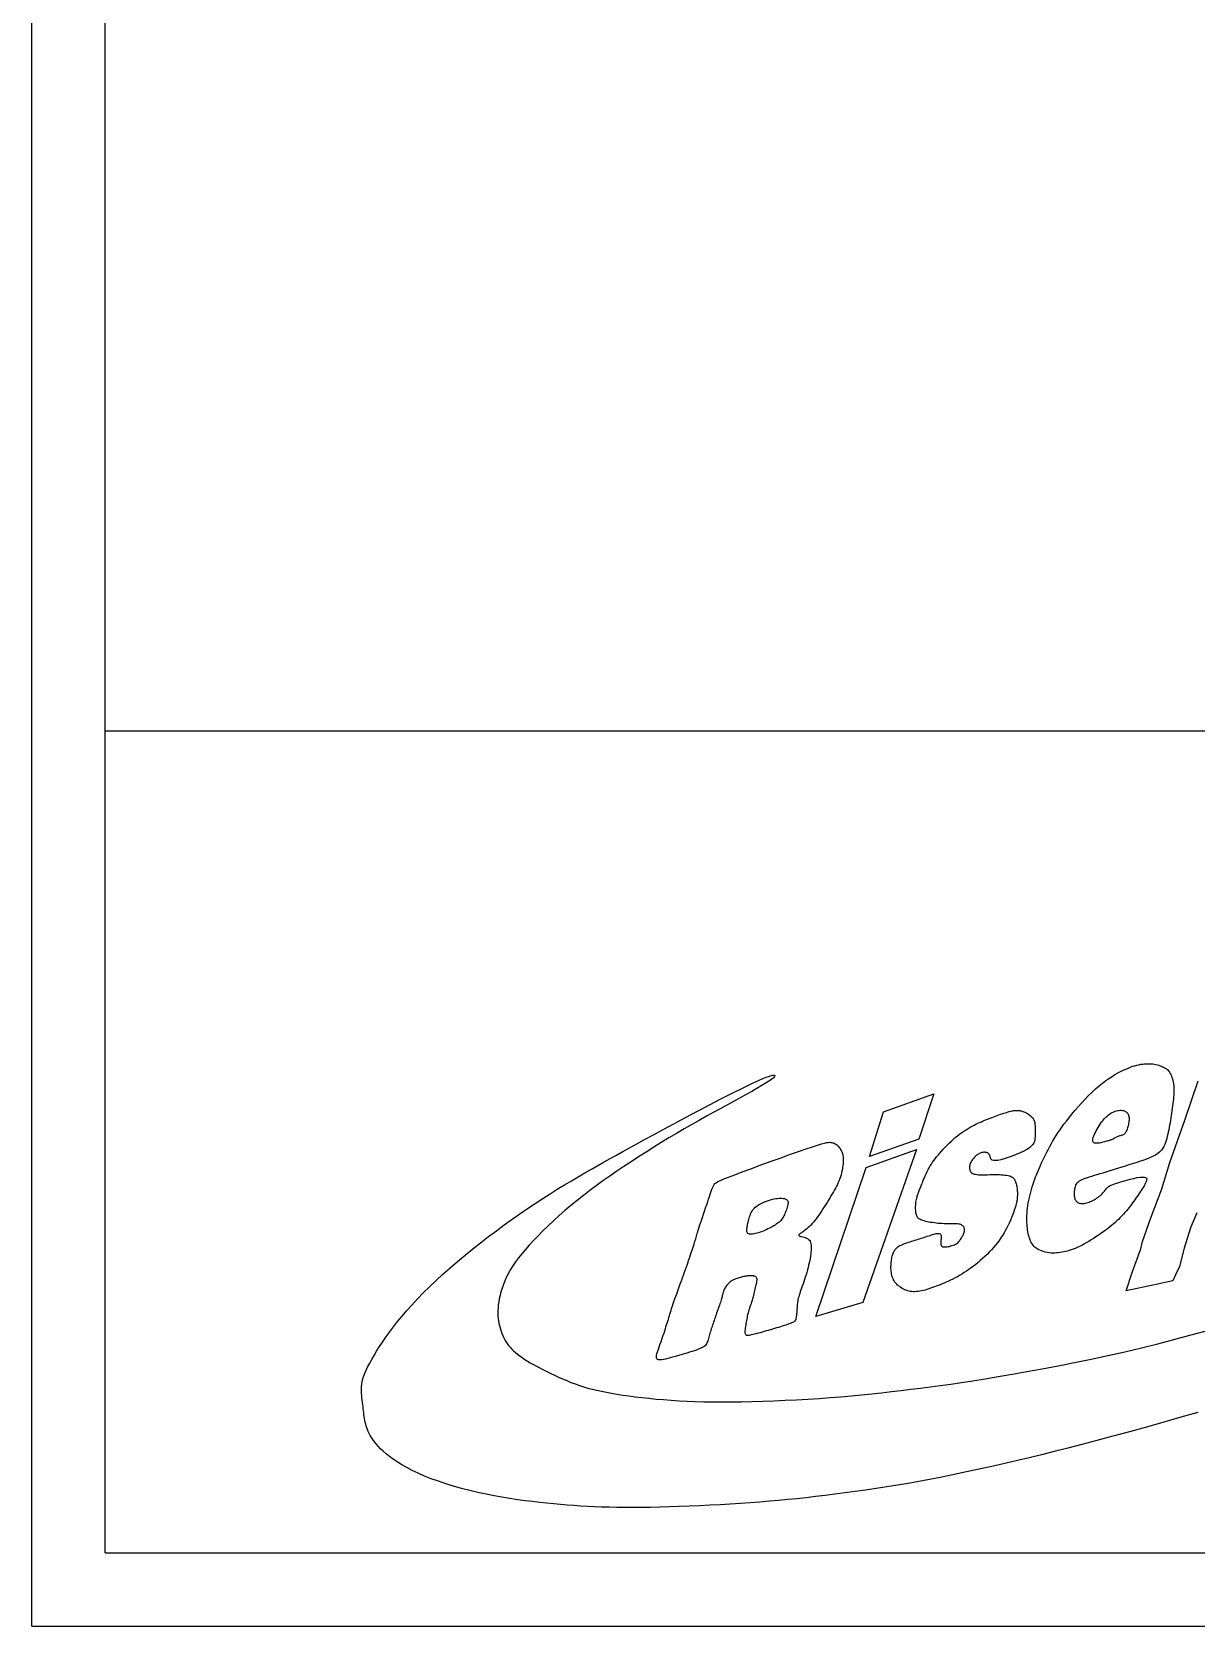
# Model space of a CAD drawing. Extents: x 627 to 914, y 3 to 207.
# Drawn here: x 627.2 to 647.05, y 3 to 30.16 of the extents above; entities that cross this region are included whole.
import ezdxf

# ---------------------------------------------------------------- set-up
doc = ezdxf.new("R2010")
doc.units = 0
doc.layers.add('圖框層', color=7, linetype='CONTINUOUS')
doc.layers.add('輪廓線層', color=7, linetype='CONTINUOUS')

msp = doc.modelspace()

# ---------------------------------------------------------------- linework, layer by layer
at = {"layer": '圖框層', "color": 0}
for p, q in [((627.197, 3), (627.197, 206.969)), ((628.447, 4.25), (628.447, 205.719))]:
    msp.add_line(p, q, dxfattribs=at)
at = {"layer": '圖框層', "color": 7}
for p, q in [((628.447, 18.25), (912.947, 18.25)), ((628.447, 4.25), (912.947, 4.25)), ((627.197, 3), (914.197, 3))]:
    msp.add_line(p, q, dxfattribs=at)
at = {"layer": '輪廓線層', "color": 116}
for points in [[(644.968, 10.367), (644.968, 10.349), (644.969, 10.332), (644.971, 10.316), (644.973, 10.3), (644.976, 10.286), (644.981, 10.273), (644.987, 10.26), (644.994, 10.249), (645.002, 10.239), (645.012, 10.229), (645.024, 10.221), (645.037, 10.214), (645.051, 10.208), (645.066, 10.204), (645.082, 10.201), (645.1, 10.2), (645.118, 10.2), (645.137, 10.202), (645.157, 10.206), (645.178, 10.211), (645.199, 10.217), (645.22, 10.224), (645.242, 10.232), (645.264, 10.242), (645.285, 10.252), (645.307, 10.264), (645.328, 10.276), (645.349, 10.289), (645.369, 10.303), (645.389, 10.317), (645.408, 10.332), (645.425, 10.348), (645.442, 10.364), (645.457, 10.38), (645.471, 10.396), (645.484, 10.411), (645.497, 10.426), (645.509, 10.441), (645.52, 10.454), (645.53, 10.466), (645.54, 10.477), (645.55, 10.486), (645.563, 10.496), (645.579, 10.504), (645.599, 10.514), (645.624, 10.524), (645.657, 10.535), (645.697, 10.549), (645.746, 10.564), (645.802, 10.581), (645.862, 10.598), (645.924, 10.614), (645.984, 10.628), (646.041, 10.64), (646.092, 10.648), (646.133, 10.651), (646.165, 10.649), (646.186, 10.641), (646.198, 10.629), (646.203, 10.614), (646.201, 10.595), (646.195, 10.573), (646.185, 10.55), (646.172, 10.526), (646.158, 10.5), (646.143, 10.475), (646.127, 10.449), (646.11, 10.423), (646.092, 10.396), (646.075, 10.37), (646.056, 10.343), (646.038, 10.316), (646.02, 10.29), (646.001, 10.263), (645.983, 10.237), (645.963, 10.21), (645.944, 10.183), (645.923, 10.156), (645.902, 10.129), (645.88, 10.101), (645.857, 10.073), (645.832, 10.045), (645.807, 10.016), (645.78, 9.987), (645.753, 9.959), (645.724, 9.93), (645.694, 9.902), (645.664, 9.874), (645.632, 9.846), (645.599, 9.819), (645.565, 9.792), (645.529, 9.765), (645.493, 9.738), (645.456, 9.712), (645.418, 9.685), (645.379, 9.659), (645.339, 9.632), (645.298, 9.606), (645.257, 9.58), (645.215, 9.554), (645.174, 9.53), (645.134, 9.507), (645.095, 9.486), (645.056, 9.467), (645.02, 9.45), (644.984, 9.434), (644.95, 9.421), (644.917, 9.409), (644.884, 9.399), (644.853, 9.39), (644.821, 9.382), (644.79, 9.375), (644.759, 9.369), (644.728, 9.364), (644.697, 9.36), (644.666, 9.357), (644.635, 9.355), (644.604, 9.355), (644.572, 9.356), (644.54, 9.36), (644.508, 9.365), (644.475, 9.372), (644.443, 9.381), (644.412, 9.392), (644.382, 9.405), (644.354, 9.419), (644.328, 9.435), (644.304, 9.452), (644.283, 9.47), (644.265, 9.49), (644.249, 9.511), (644.236, 9.534), (644.224, 9.557), (644.214, 9.581), (644.205, 9.607), (644.197, 9.633), (644.19, 9.66), (644.184, 9.688), (644.178, 9.717), (644.173, 9.747), (644.169, 9.778), (644.166, 9.81), (644.164, 9.844), (644.162, 9.879), (644.161, 9.916), (644.161, 9.955), (644.162, 9.995), (644.164, 10.036), (644.167, 10.078), (644.171, 10.121), (644.177, 10.166), (644.184, 10.211), (644.193, 10.256), (644.203, 10.302), (644.214, 10.348), (644.226, 10.394), (644.239, 10.44), (644.252, 10.484), (644.266, 10.528), (644.281, 10.571), (644.295, 10.612), (644.31, 10.652), (644.325, 10.691), (644.341, 10.73), (644.357, 10.77), (644.374, 10.81), (644.393, 10.85), (644.412, 10.893), (644.433, 10.937), (644.455, 10.982), (644.478, 11.029), (644.502, 11.076), (644.527, 11.124), (644.552, 11.172), (644.578, 11.22), (644.605, 11.267), (644.633, 11.313), (644.661, 11.359), (644.691, 11.405), (644.722, 11.452), (644.756, 11.5), (644.793, 11.551), (644.834, 11.604), (644.879, 11.66), (644.927, 11.719), (644.98, 11.782), (645.035, 11.846), (645.093, 11.91), (645.153, 11.975), (645.213, 12.037), (645.273, 12.097), (645.333, 12.152), (645.392, 12.204), (645.449, 12.25), (645.505, 12.293), (645.559, 12.331), (645.612, 12.365), (645.662, 12.396), (645.711, 12.424), (645.758, 12.449), (645.803, 12.471), (645.845, 12.491), (645.886, 12.508), (645.926, 12.524), (645.964, 12.537), (646, 12.548), (646.035, 12.557), (646.07, 12.565), (646.103, 12.571), (646.135, 12.576), (646.166, 12.579), (646.196, 12.581), (646.226, 12.582), (646.254, 12.581), (646.282, 12.58), (646.309, 12.577), (646.335, 12.573), (646.361, 12.568), (646.385, 12.562), (646.409, 12.555), (646.431, 12.548), (646.453, 12.54), (646.473, 12.531), (646.492, 12.522), (646.509, 12.513), (646.526, 12.503), (646.541, 12.492), (646.556, 12.48), (646.569, 12.467), (646.582, 12.452), (646.593, 12.436), (646.605, 12.417), (646.615, 12.397), (646.625, 12.374), (646.634, 12.349), (646.643, 12.323), (646.65, 12.296), (646.656, 12.267), (646.661, 12.238), (646.665, 12.208), (646.667, 12.178), (646.668, 12.147), (646.668, 12.116), (646.667, 12.084), (646.665, 12.05), (646.662, 12.016), (646.659, 11.98), (646.655, 11.943), (646.65, 11.905), (646.645, 11.865), (646.64, 11.824), (646.634, 11.782), (646.628, 11.74), (646.622, 11.698), (646.615, 11.656), (646.608, 11.614), (646.601, 11.574), (646.594, 11.534), (646.586, 11.495), (646.578, 11.457), (646.57, 11.419), (646.562, 11.382), (646.553, 11.346), (646.544, 11.31), (646.535, 11.274), (646.524, 11.24), (646.511, 11.205), (646.496, 11.172), (646.477, 11.14), (646.454, 11.109), (646.426, 11.08), (646.392, 11.052), (646.351, 11.026), (646.304, 11.001), (646.253, 10.978), (646.198, 10.956), (646.14, 10.935), (646.08, 10.914), (646.019, 10.895), (645.958, 10.875), (645.898, 10.856), (645.839, 10.837), (645.78, 10.819), (645.723, 10.801), (645.667, 10.783), (645.612, 10.766), (645.558, 10.75), (645.505, 10.734), (645.454, 10.718), (645.403, 10.703), (645.355, 10.689), (645.309, 10.676), (645.265, 10.662), (645.224, 10.65), (645.186, 10.637), (645.152, 10.625), (645.121, 10.614), (645.095, 10.602), (645.072, 10.591), (645.051, 10.579), (645.034, 10.566), (645.02, 10.552), (645.007, 10.538), (644.997, 10.522), (644.989, 10.505), (644.982, 10.486), (644.977, 10.467), (644.973, 10.447), (644.971, 10.427), (644.969, 10.406), (644.968, 10.387)], [(641.714, 11.763), (642.574, 12.066), (642.32, 11.294), (641.479, 11.001)], [(643.245, 10.962), (643.234, 10.948), (643.225, 10.935), (643.216, 10.921), (643.208, 10.907), (643.201, 10.893), (643.195, 10.88), (643.19, 10.866), (643.186, 10.852), (643.183, 10.839), (643.182, 10.826), (643.181, 10.813), (643.182, 10.8), (643.184, 10.788), (643.187, 10.776), (643.191, 10.764), (643.195, 10.753), (643.201, 10.742), (643.209, 10.732), (643.218, 10.723), (643.229, 10.715), (643.244, 10.708), (643.261, 10.702), (643.283, 10.697), (643.308, 10.693), (643.338, 10.691), (643.372, 10.69), (643.409, 10.69), (643.448, 10.69), (643.489, 10.691), (643.531, 10.693), (643.572, 10.694), (643.613, 10.694), (643.652, 10.694), (643.689, 10.693), (643.724, 10.691), (643.757, 10.689), (643.787, 10.685), (643.815, 10.681), (643.841, 10.676), (643.863, 10.67), (643.883, 10.663), (643.899, 10.655), (643.914, 10.646), (643.926, 10.636), (643.936, 10.625), (643.945, 10.613), (643.953, 10.599), (643.96, 10.584), (643.967, 10.568), (643.972, 10.551), (643.978, 10.533), (643.982, 10.515), (643.987, 10.495), (643.99, 10.476), (643.993, 10.456), (643.995, 10.437), (643.997, 10.417), (643.998, 10.399), (643.998, 10.38), (643.998, 10.362), (643.998, 10.345), (643.998, 10.329), (643.997, 10.314), (643.996, 10.3), (643.995, 10.287), (643.994, 10.274), (643.993, 10.262), (643.991, 10.248), (643.988, 10.233), (643.984, 10.216), (643.979, 10.196), (643.972, 10.172), (643.964, 10.144), (643.954, 10.113), (643.943, 10.078), (643.93, 10.041), (643.915, 10.001), (643.899, 9.96), (643.882, 9.917), (643.863, 9.874), (643.842, 9.83), (643.821, 9.786), (643.797, 9.743), (643.773, 9.699), (643.746, 9.656), (643.719, 9.613), (643.689, 9.57), (643.658, 9.529), (643.626, 9.488), (643.592, 9.448), (643.556, 9.409), (643.52, 9.37), (643.482, 9.333), (643.444, 9.297), (643.406, 9.262), (643.367, 9.228), (643.328, 9.195), (643.288, 9.163), (643.249, 9.132), (643.21, 9.103), (643.17, 9.075), (643.131, 9.048), (643.092, 9.022), (643.053, 8.998), (643.014, 8.975), (642.975, 8.953), (642.936, 8.933), (642.898, 8.913), (642.861, 8.895), (642.824, 8.878), (642.787, 8.861), (642.752, 8.845), (642.717, 8.831), (642.682, 8.816), (642.649, 8.803), (642.616, 8.79), (642.583, 8.778), (642.551, 8.766), (642.52, 8.755), (642.488, 8.745), (642.457, 8.735), (642.427, 8.726), (642.396, 8.718), (642.366, 8.711), (642.337, 8.705), (642.308, 8.701), (642.28, 8.698), (642.252, 8.696), (642.225, 8.697), (642.198, 8.699), (642.173, 8.702), (642.147, 8.707), (642.123, 8.714), (642.1, 8.722), (642.077, 8.731), (642.055, 8.742), (642.033, 8.754), (642.013, 8.767), (641.993, 8.781), (641.975, 8.796), (641.957, 8.811), (641.941, 8.828), (641.926, 8.845), (641.912, 8.862), (641.9, 8.881), (641.889, 8.899), (641.88, 8.918), (641.871, 8.938), (641.864, 8.959), (641.858, 8.98), (641.854, 9.002), (641.85, 9.025), (641.847, 9.049), (641.845, 9.074), (641.844, 9.099), (641.844, 9.123), (641.845, 9.148), (641.846, 9.173), (641.848, 9.196), (641.85, 9.219), (641.853, 9.241), (641.857, 9.262), (641.861, 9.281), (641.865, 9.3), (641.87, 9.317), (641.875, 9.334), (641.881, 9.351), (641.888, 9.366), (641.895, 9.381), (641.903, 9.395), (641.912, 9.409), (641.922, 9.423), (641.934, 9.435), (641.947, 9.448), (641.961, 9.46), (641.978, 9.471), (641.997, 9.482), (642.018, 9.492), (642.04, 9.503), (642.064, 9.512), (642.089, 9.522), (642.115, 9.531), (642.141, 9.54), (642.168, 9.549), (642.195, 9.558), (642.223, 9.566), (642.25, 9.574), (642.277, 9.583), (642.305, 9.591), (642.332, 9.599), (642.359, 9.608), (642.385, 9.616), (642.412, 9.624), (642.437, 9.633), (642.463, 9.641), (642.487, 9.649), (642.511, 9.657), (642.534, 9.664), (642.556, 9.671), (642.577, 9.677), (642.596, 9.682), (642.615, 9.686), (642.631, 9.689), (642.646, 9.691), (642.66, 9.69), (642.671, 9.688), (642.681, 9.683), (642.688, 9.676), (642.693, 9.666), (642.697, 9.654), (642.698, 9.64), (642.699, 9.625), (642.698, 9.609), (642.697, 9.592), (642.696, 9.576), (642.695, 9.561), (642.694, 9.546), (642.693, 9.533), (642.693, 9.521), (642.694, 9.51), (642.695, 9.5), (642.697, 9.491), (642.7, 9.483), (642.703, 9.477), (642.708, 9.471), (642.713, 9.467), (642.72, 9.463), (642.729, 9.461), (642.738, 9.459), (642.75, 9.459), (642.764, 9.459), (642.78, 9.46), (642.798, 9.463), (642.818, 9.466), (642.84, 9.47), (642.862, 9.476), (642.884, 9.482), (642.905, 9.489), (642.925, 9.497), (642.944, 9.506), (642.961, 9.515), (642.976, 9.526), (642.989, 9.537), (643, 9.55), (643.011, 9.562), (643.02, 9.576), (643.03, 9.589), (643.039, 9.604), (643.048, 9.618), (643.056, 9.633), (643.065, 9.648), (643.073, 9.663), (643.08, 9.678), (643.086, 9.693), (643.092, 9.707), (643.096, 9.721), (643.098, 9.735), (643.099, 9.748), (643.099, 9.76), (643.097, 9.772), (643.094, 9.782), (643.089, 9.793), (643.083, 9.802), (643.076, 9.811), (643.067, 9.82), (643.057, 9.827), (643.045, 9.834), (643.032, 9.84), (643.016, 9.845), (642.999, 9.849), (642.979, 9.852), (642.957, 9.854), (642.933, 9.855), (642.907, 9.856), (642.878, 9.856), (642.849, 9.855), (642.817, 9.855), (642.785, 9.855), (642.752, 9.855), (642.718, 9.857), (642.684, 9.859), (642.65, 9.861), (642.616, 9.865), (642.583, 9.869), (642.551, 9.874), (642.52, 9.879), (642.49, 9.884), (642.462, 9.89), (642.436, 9.896), (642.412, 9.902), (642.39, 9.908), (642.37, 9.915), (642.351, 9.923), (642.335, 9.931), (642.321, 9.941), (642.308, 9.951), (642.298, 9.963), (642.289, 9.976), (642.282, 9.991), (642.276, 10.007), (642.272, 10.023), (642.269, 10.042), (642.266, 10.061), (642.265, 10.081), (642.264, 10.103), (642.264, 10.126), (642.264, 10.149), (642.266, 10.173), (642.268, 10.197), (642.27, 10.22), (642.273, 10.244), (642.277, 10.267), (642.282, 10.289), (642.288, 10.31), (642.293, 10.33), (642.3, 10.35), (642.306, 10.369), (642.313, 10.387), (642.319, 10.405), (642.326, 10.422), (642.332, 10.439), (642.339, 10.455), (642.345, 10.472), (642.352, 10.489), (642.359, 10.507), (642.367, 10.526), (642.375, 10.547), (642.385, 10.57), (642.395, 10.596), (642.407, 10.623), (642.419, 10.652), (642.433, 10.683), (642.447, 10.714), (642.463, 10.746), (642.479, 10.778), (642.496, 10.81), (642.514, 10.841), (642.534, 10.871), (642.554, 10.902), (642.575, 10.932), (642.598, 10.962), (642.622, 10.993), (642.648, 11.024), (642.675, 11.056), (642.704, 11.089), (642.734, 11.123), (642.766, 11.157), (642.799, 11.191), (642.833, 11.225), (642.868, 11.258), (642.903, 11.291), (642.939, 11.322), (642.976, 11.352), (643.013, 11.38), (643.05, 11.407), (643.086, 11.432), (643.123, 11.455), (643.158, 11.477), (643.193, 11.498), (643.228, 11.517), (643.261, 11.535), (643.293, 11.551), (643.324, 11.566), (643.354, 11.58), (643.385, 11.593), (643.415, 11.606), (643.445, 11.618), (643.475, 11.63), (643.505, 11.642), (643.535, 11.654), (643.566, 11.666), (643.596, 11.678), (643.626, 11.689), (643.656, 11.7), (643.684, 11.71), (643.713, 11.72), (643.74, 11.729), (643.766, 11.738), (643.791, 11.746), (643.816, 11.753), (643.839, 11.76), (643.861, 11.766), (643.882, 11.771), (643.902, 11.776), (643.921, 11.779), (643.939, 11.782), (643.956, 11.784), (643.972, 11.785), (643.988, 11.786), (644.004, 11.785), (644.019, 11.784), (644.034, 11.782), (644.049, 11.78), (644.064, 11.776), (644.079, 11.772), (644.094, 11.767), (644.11, 11.761), (644.125, 11.755), (644.14, 11.748), (644.156, 11.74), (644.171, 11.731), (644.187, 11.721), (644.201, 11.711), (644.216, 11.7), (644.229, 11.689), (644.242, 11.677), (644.254, 11.665), (644.264, 11.652), (644.272, 11.638), (644.279, 11.624), (644.285, 11.61), (644.29, 11.595), (644.294, 11.578), (644.297, 11.561), (644.299, 11.543), (644.301, 11.523), (644.302, 11.502), (644.303, 11.48), (644.304, 11.457), (644.304, 11.434), (644.304, 11.409), (644.303, 11.384), (644.302, 11.359), (644.301, 11.334), (644.299, 11.309), (644.295, 11.284), (644.288, 11.258), (644.277, 11.232), (644.26, 11.206), (644.236, 11.179), (644.203, 11.151), (644.16, 11.122), (644.108, 11.092), (644.046, 11.063), (643.979, 11.033), (643.91, 11.006), (643.841, 10.982), (643.775, 10.961), (643.715, 10.945), (643.663, 10.935), (643.623, 10.931), (643.593, 10.933), (643.571, 10.939), (643.556, 10.949), (643.546, 10.962), (643.54, 10.976), (643.536, 10.991), (643.532, 11.005), (643.528, 11.018), (643.522, 11.03), (643.515, 11.04), (643.507, 11.048), (643.498, 11.056), (643.488, 11.061), (643.477, 11.066), (643.465, 11.069), (643.452, 11.071), (643.439, 11.072), (643.425, 11.072), (643.41, 11.07), (643.395, 11.067), (643.38, 11.063), (643.365, 11.057), (643.35, 11.05), (643.335, 11.042), (643.321, 11.033), (643.307, 11.023), (643.293, 11.012), (643.28, 11), (643.268, 10.988), (643.256, 10.975)], [(645.727, 11.347), (645.714, 11.342), (645.701, 11.337), (645.688, 11.331), (645.676, 11.324), (645.664, 11.317), (645.652, 11.311), (645.64, 11.304), (645.629, 11.298), (645.617, 11.293), (645.605, 11.287), (645.593, 11.283), (645.581, 11.278), (645.567, 11.274), (645.553, 11.269), (645.538, 11.265), (645.521, 11.26), (645.502, 11.255), (645.483, 11.249), (645.462, 11.244), (645.441, 11.238), (645.42, 11.234), (645.4, 11.23), (645.38, 11.227), (645.361, 11.225), (645.343, 11.225), (645.327, 11.226), (645.313, 11.23), (645.302, 11.235), (645.293, 11.243), (645.286, 11.254), (645.283, 11.268), (645.283, 11.284), (645.287, 11.304), (645.293, 11.327), (645.303, 11.353), (645.315, 11.38), (645.328, 11.408), (645.344, 11.437), (645.36, 11.466), (645.377, 11.495), (645.394, 11.524), (645.411, 11.551), (645.429, 11.577), (645.448, 11.602), (645.466, 11.626), (645.486, 11.648), (645.506, 11.67), (645.527, 11.689), (645.549, 11.707), (645.571, 11.723), (645.594, 11.738), (645.617, 11.751), (645.641, 11.762), (645.664, 11.771), (645.686, 11.778), (645.709, 11.783), (645.73, 11.787), (645.751, 11.788), (645.77, 11.788), (645.789, 11.786), (645.806, 11.782), (645.823, 11.777), (645.837, 11.77), (645.851, 11.762), (645.862, 11.753), (645.873, 11.742), (645.881, 11.731), (645.888, 11.718), (645.894, 11.704), (645.898, 11.689), (645.901, 11.674), (645.903, 11.657), (645.904, 11.639), (645.903, 11.621), (645.901, 11.602), (645.898, 11.583), (645.895, 11.564), (645.891, 11.544), (645.886, 11.525), (645.882, 11.506), (645.876, 11.487), (645.871, 11.469), (645.865, 11.452), (645.859, 11.436), (645.852, 11.421), (645.844, 11.408), (645.835, 11.396), (645.826, 11.386), (645.815, 11.378), (645.804, 11.372), (645.792, 11.366), (645.779, 11.362), (645.766, 11.359), (645.753, 11.355), (645.74, 11.352)], [(640.44, 9.589), (640.454, 9.575), (640.465, 9.557), (640.474, 9.537), (640.479, 9.515), (640.483, 9.49), (640.485, 9.464), (640.485, 9.435), (640.483, 9.404), (640.48, 9.372), (640.476, 9.338), (640.471, 9.302), (640.465, 9.265), (640.458, 9.227), (640.449, 9.188), (640.44, 9.148), (640.43, 9.108), (640.419, 9.067), (640.407, 9.026), (640.395, 8.986), (640.382, 8.945), (640.369, 8.906), (640.356, 8.867), (640.344, 8.83), (640.331, 8.794), (640.319, 8.76), (640.308, 8.728), (640.298, 8.697), (640.288, 8.668), (640.279, 8.64), (640.271, 8.612), (640.264, 8.586), (640.258, 8.56), (640.254, 8.535), (640.25, 8.51), (640.247, 8.487), (640.245, 8.463), (640.244, 8.441), (640.243, 8.419), (640.241, 8.398), (640.24, 8.377), (640.239, 8.358), (640.237, 8.339), (640.235, 8.322), (640.233, 8.305), (640.231, 8.29), (640.229, 8.275), (640.228, 8.262), (640.226, 8.25), (640.224, 8.239), (640.222, 8.229), (640.22, 8.22), (640.216, 8.212), (640.211, 8.204), (640.204, 8.196), (640.194, 8.189), (640.182, 8.181), (640.167, 8.173), (640.148, 8.165), (640.127, 8.156), (640.103, 8.147), (640.078, 8.138), (640.05, 8.129), (640.021, 8.12), (639.99, 8.11), (639.958, 8.1), (639.925, 8.09), (639.891, 8.08), (639.857, 8.07), (639.822, 8.06), (639.787, 8.05), (639.752, 8.039), (639.717, 8.029), (639.681, 8.019), (639.647, 8.009), (639.613, 7.999), (639.58, 7.99), (639.548, 7.981), (639.519, 7.973), (639.492, 7.966), (639.467, 7.96), (639.445, 7.955), (639.425, 7.952), (639.409, 7.95), (639.394, 7.95), (639.383, 7.952), (639.374, 7.958), (639.367, 7.966), (639.362, 7.977), (639.359, 7.992), (639.358, 8.01), (639.359, 8.031), (639.361, 8.053), (639.364, 8.078), (639.368, 8.103), (639.372, 8.129), (639.376, 8.156), (639.381, 8.182), (639.385, 8.208), (639.39, 8.233), (639.395, 8.259), (639.4, 8.285), (639.406, 8.311), (639.412, 8.337), (639.419, 8.363), (639.427, 8.39), (639.436, 8.417), (639.445, 8.444), (639.454, 8.471), (639.464, 8.499), (639.473, 8.526), (639.482, 8.554), (639.491, 8.582), (639.499, 8.61), (639.506, 8.638), (639.513, 8.665), (639.519, 8.692), (639.525, 8.718), (639.531, 8.743), (639.536, 8.768), (639.541, 8.79), (639.545, 8.812), (639.55, 8.832), (639.554, 8.85), (639.557, 8.867), (639.559, 8.882), (639.561, 8.896), (639.561, 8.909), (639.56, 8.919), (639.557, 8.929), (639.553, 8.937), (639.548, 8.944), (639.542, 8.949), (639.535, 8.954), (639.527, 8.958), (639.518, 8.961), (639.508, 8.964), (639.498, 8.966), (639.487, 8.968), (639.476, 8.969), (639.464, 8.97), (639.452, 8.97), (639.439, 8.97), (639.425, 8.969), (639.411, 8.968), (639.396, 8.966), (639.381, 8.964), (639.365, 8.961), (639.348, 8.958), (639.331, 8.954), (639.313, 8.95), (639.295, 8.945), (639.276, 8.94), (639.257, 8.935), (639.237, 8.929), (639.217, 8.922), (639.197, 8.914), (639.177, 8.906), (639.157, 8.897), (639.138, 8.887), (639.12, 8.876), (639.103, 8.863), (639.087, 8.85), (639.072, 8.836), (639.058, 8.821), (639.046, 8.806), (639.034, 8.791), (639.024, 8.777), (639.015, 8.762), (639.007, 8.748), (639.001, 8.735), (638.995, 8.722), (638.991, 8.709), (638.986, 8.696), (638.983, 8.683), (638.979, 8.67), (638.976, 8.656), (638.972, 8.642), (638.968, 8.627), (638.964, 8.611), (638.959, 8.595), (638.954, 8.577), (638.949, 8.558), (638.942, 8.537), (638.935, 8.515), (638.927, 8.492), (638.919, 8.466), (638.91, 8.44), (638.9, 8.413), (638.891, 8.386), (638.881, 8.359), (638.871, 8.331), (638.862, 8.305), (638.853, 8.279), (638.844, 8.254), (638.835, 8.229), (638.827, 8.205), (638.819, 8.181), (638.811, 8.158), (638.803, 8.134), (638.796, 8.11), (638.788, 8.086), (638.78, 8.062), (638.772, 8.038), (638.765, 8.014), (638.757, 7.99), (638.751, 7.966), (638.744, 7.944), (638.738, 7.922), (638.732, 7.9), (638.727, 7.88), (638.721, 7.86), (638.715, 7.842), (638.707, 7.824), (638.698, 7.808), (638.687, 7.792), (638.673, 7.777), (638.656, 7.764), (638.637, 7.751), (638.614, 7.739), (638.589, 7.727), (638.56, 7.716), (638.527, 7.704), (638.492, 7.692), (638.453, 7.679), (638.41, 7.666), (638.365, 7.652), (638.317, 7.638), (638.269, 7.623), (638.22, 7.609), (638.172, 7.595), (638.124, 7.582), (638.079, 7.569), (638.037, 7.558), (637.998, 7.548), (637.963, 7.541), (637.931, 7.536), (637.904, 7.534), (637.881, 7.535), (637.864, 7.541), (637.852, 7.552), (637.845, 7.568), (637.844, 7.588), (637.846, 7.612), (637.853, 7.64), (637.862, 7.671), (637.873, 7.704), (637.885, 7.738), (637.898, 7.774), (637.911, 7.81), (637.924, 7.847), (637.937, 7.883), (637.95, 7.92), (637.962, 7.957), (637.974, 7.993), (637.986, 8.028), (637.997, 8.063), (638.008, 8.097), (638.018, 8.13), (638.029, 8.163), (638.038, 8.195), (638.048, 8.226), (638.057, 8.257), (638.067, 8.287), (638.076, 8.317), (638.085, 8.347), (638.094, 8.378), (638.103, 8.409), (638.113, 8.441), (638.124, 8.475), (638.136, 8.511), (638.149, 8.549), (638.163, 8.59), (638.179, 8.633), (638.196, 8.68), (638.214, 8.728), (638.233, 8.778), (638.252, 8.829), (638.271, 8.88), (638.29, 8.931), (638.308, 8.98), (638.325, 9.028), (638.342, 9.075), (638.357, 9.12), (638.372, 9.164), (638.387, 9.207), (638.4, 9.248), (638.414, 9.288), (638.427, 9.328), (638.439, 9.366), (638.452, 9.404), (638.464, 9.44), (638.475, 9.475), (638.486, 9.508), (638.496, 9.539), (638.505, 9.569), (638.514, 9.596), (638.521, 9.621), (638.528, 9.645), (638.535, 9.669), (638.542, 9.693), (638.55, 9.719), (638.559, 9.748), (638.569, 9.781), (638.581, 9.819), (638.596, 9.862), (638.612, 9.91), (638.629, 9.962), (638.647, 10.016), (638.666, 10.071), (638.684, 10.125), (638.702, 10.179), (638.719, 10.229), (638.734, 10.276), (638.748, 10.319), (638.761, 10.359), (638.773, 10.394), (638.784, 10.427), (638.795, 10.455), (638.806, 10.48), (638.816, 10.502), (638.827, 10.521), (638.841, 10.538), (638.861, 10.554), (638.892, 10.572), (638.936, 10.593), (638.996, 10.619), (639.076, 10.65), (639.179, 10.69), (639.307, 10.738), (639.455, 10.792), (639.616, 10.851), (639.784, 10.913), (639.953, 10.974), (640.116, 11.032), (640.267, 11.085), (640.398, 11.131), (640.506, 11.167), (640.592, 11.195), (640.659, 11.215), (640.71, 11.229), (640.747, 11.237), (640.775, 11.241), (640.797, 11.242), (640.814, 11.241), (640.83, 11.239), (640.846, 11.235), (640.861, 11.231), (640.876, 11.225), (640.891, 11.219), (640.904, 11.211), (640.918, 11.201), (640.931, 11.19), (640.944, 11.177), (640.957, 11.162), (640.969, 11.146), (640.98, 11.129), (640.991, 11.11), (641, 11.091), (641.009, 11.07), (641.016, 11.049), (641.021, 11.026), (641.026, 11.003), (641.029, 10.979), (641.03, 10.955), (641.03, 10.929), (641.03, 10.902), (641.028, 10.875), (641.024, 10.846), (641.02, 10.816), (641.015, 10.785), (641.008, 10.753), (641.001, 10.721), (640.992, 10.688), (640.982, 10.656), (640.971, 10.623), (640.959, 10.59), (640.945, 10.558), (640.931, 10.526), (640.915, 10.494), (640.898, 10.462), (640.88, 10.43), (640.861, 10.397), (640.842, 10.363), (640.821, 10.328), (640.799, 10.292), (640.777, 10.256), (640.754, 10.219), (640.731, 10.181), (640.707, 10.144), (640.683, 10.107), (640.659, 10.071), (640.636, 10.036), (640.612, 10.003), (640.589, 9.97), (640.566, 9.94), (640.543, 9.91), (640.52, 9.883), (640.498, 9.857), (640.475, 9.833), (640.453, 9.81), (640.431, 9.79), (640.41, 9.771), (640.389, 9.754), (640.369, 9.739), (640.35, 9.725), (640.333, 9.712), (640.317, 9.701), (640.303, 9.691), (640.292, 9.683), (640.282, 9.675), (640.275, 9.668), (640.271, 9.662), (640.271, 9.657), (640.273, 9.652), (640.279, 9.648), (640.29, 9.644), (640.304, 9.64), (640.321, 9.636), (640.34, 9.632), (640.361, 9.626), (640.383, 9.62), (640.403, 9.612), (640.423, 9.602)], [(641.42, 10.816), (642.281, 11.119), (641.362, 8.511), (640.56, 8.276)], [(639.795, 9.792), (639.77, 9.779), (639.744, 9.766), (639.718, 9.754), (639.691, 9.742), (639.664, 9.731), (639.637, 9.72), (639.611, 9.711), (639.584, 9.702), (639.559, 9.694), (639.533, 9.687), (639.509, 9.682), (639.487, 9.678), (639.466, 9.676), (639.447, 9.676), (639.43, 9.678), (639.417, 9.682), (639.406, 9.689), (639.398, 9.698), (639.392, 9.709), (639.389, 9.722), (639.387, 9.737), (639.387, 9.753), (639.388, 9.77), (639.39, 9.787), (639.393, 9.806), (639.396, 9.825), (639.4, 9.845), (639.404, 9.865), (639.409, 9.886), (639.414, 9.907), (639.42, 9.929), (639.427, 9.952), (639.434, 9.975), (639.442, 9.998), (639.451, 10.021), (639.462, 10.045), (639.475, 10.068), (639.49, 10.091), (639.509, 10.113), (639.531, 10.135), (639.557, 10.156), (639.586, 10.175), (639.617, 10.194), (639.651, 10.211), (639.685, 10.226), (639.72, 10.24), (639.755, 10.253), (639.789, 10.263), (639.822, 10.272), (639.854, 10.279), (639.883, 10.284), (639.911, 10.287), (639.937, 10.289), (639.962, 10.29), (639.984, 10.289), (640.004, 10.287), (640.022, 10.284), (640.038, 10.28), (640.052, 10.274), (640.064, 10.267), (640.073, 10.259), (640.081, 10.249), (640.086, 10.238), (640.089, 10.224), (640.089, 10.209), (640.088, 10.193), (640.085, 10.175), (640.081, 10.155), (640.075, 10.135), (640.068, 10.114), (640.061, 10.093), (640.053, 10.072), (640.044, 10.05), (640.036, 10.029), (640.026, 10.008), (640.016, 9.988), (640.005, 9.968), (639.993, 9.948), (639.979, 9.929), (639.964, 9.911), (639.948, 9.894), (639.93, 9.878), (639.91, 9.862), (639.889, 9.847), (639.867, 9.833), (639.844, 9.819), (639.82, 9.805)]]:
    msp.add_lwpolyline(points, close=True, dxfattribs=at)
at = {"layer": '輪廓線層', "color": 1}
msp.add_lwpolyline([(647.074, 6.642), (646.788, 6.559), (646.496, 6.475), (646.202, 6.392), (645.911, 6.312), (645.627, 6.234), (645.355, 6.161), (645.098, 6.093), (644.857, 6.03), (644.628, 5.972), (644.41, 5.919), (644.202, 5.868), (644.001, 5.82), (643.806, 5.775), (643.615, 5.732), (643.426, 5.69), (643.239, 5.649), (643.053, 5.609), (642.868, 5.571), (642.684, 5.534), (642.501, 5.499), (642.318, 5.465), (642.136, 5.432), (641.953, 5.401), (641.771, 5.372), (641.59, 5.344), (641.41, 5.317), (641.233, 5.292), (641.058, 5.269), (640.887, 5.246), (640.72, 5.226), (640.557, 5.206), (640.398, 5.188), (640.24, 5.171), (640.084, 5.155), (639.928, 5.14), (639.77, 5.126), (639.609, 5.113), (639.445, 5.1), (639.276, 5.089), (639.104, 5.078), (638.929, 5.067), (638.753, 5.058), (638.577, 5.049), (638.403, 5.042), (638.231, 5.035), (638.064, 5.03), (637.902, 5.026), (637.745, 5.023), (637.594, 5.021), (637.447, 5.02), (637.306, 5.02), (637.17, 5.022), (637.038, 5.025), (636.911, 5.028), (636.788, 5.033), (636.67, 5.039), (636.553, 5.046), (636.439, 5.054), (636.325, 5.063), (636.211, 5.073), (636.095, 5.083), (635.977, 5.095), (635.857, 5.108), (635.733, 5.122), (635.607, 5.137), (635.478, 5.154), (635.346, 5.174), (635.212, 5.195), (635.077, 5.219), (634.94, 5.246), (634.801, 5.277), (634.662, 5.31), (634.524, 5.346), (634.388, 5.384), (634.255, 5.425), (634.127, 5.467), (634.005, 5.512), (633.889, 5.557), (633.781, 5.604), (633.681, 5.652), (633.589, 5.7), (633.504, 5.749), (633.427, 5.797), (633.356, 5.845), (633.293, 5.891), (633.236, 5.937), (633.185, 5.98), (633.14, 6.023), (633.101, 6.063), (633.066, 6.103), (633.036, 6.141), (633.01, 6.177), (632.987, 6.213), (632.967, 6.248), (632.949, 6.281), (632.933, 6.314), (632.919, 6.347), (632.907, 6.379), (632.897, 6.41), (632.888, 6.442), (632.88, 6.473), (632.874, 6.505), (632.868, 6.537), (632.863, 6.569), (632.859, 6.602), (632.855, 6.635), (632.851, 6.669), (632.847, 6.704), (632.843, 6.739), (632.839, 6.776), (632.835, 6.813), (632.83, 6.852), (632.825, 6.89), (632.821, 6.929), (632.818, 6.968), (632.816, 7.007), (632.815, 7.046), (632.816, 7.084), (632.82, 7.121), (632.826, 7.158), (632.834, 7.196), (632.846, 7.236), (632.86, 7.277), (632.879, 7.322), (632.901, 7.37), (632.927, 7.423), (632.957, 7.482), (632.992, 7.545), (633.03, 7.613), (633.074, 7.685), (633.122, 7.761), (633.174, 7.84), (633.231, 7.923), (633.293, 8.009), (633.36, 8.098), (633.431, 8.189), (633.508, 8.283), (633.59, 8.378), (633.678, 8.476), (633.771, 8.576), (633.87, 8.679), (633.976, 8.783), (634.088, 8.888), (634.205, 8.996), (634.327, 9.103), (634.454, 9.212), (634.583, 9.319), (634.715, 9.426), (634.848, 9.532), (634.983, 9.636), (635.117, 9.737), (635.251, 9.836), (635.385, 9.932), (635.517, 10.025), (635.648, 10.115), (635.778, 10.202), (635.906, 10.286), (636.032, 10.367), (636.155, 10.444), (636.276, 10.517), (636.395, 10.588), (636.511, 10.656), (636.625, 10.722), (636.736, 10.785), (636.845, 10.847), (636.952, 10.907), (637.057, 10.966), (637.163, 11.025), (637.271, 11.085), (637.386, 11.148), (637.509, 11.216), (637.644, 11.289), (637.793, 11.37), (637.958, 11.46), (638.142, 11.559), (638.34, 11.664), (638.545, 11.773), (638.752, 11.882), (638.954, 11.987), (639.145, 12.085), (639.321, 12.173), (639.473, 12.246), (639.599, 12.303), (639.698, 12.345), (639.772, 12.371), (639.823, 12.385), (639.854, 12.388), (639.865, 12.381), (639.86, 12.365), (639.839, 12.343), (639.805, 12.315), (639.759, 12.283), (639.701, 12.245), (639.633, 12.204), (639.555, 12.158), (639.469, 12.109), (639.375, 12.056), (639.275, 12.001), (639.169, 11.943), (639.058, 11.882), (638.943, 11.819), (638.823, 11.754), (638.701, 11.686), (638.575, 11.616), (638.448, 11.544), (638.319, 11.47), (638.189, 11.394), (638.059, 11.316), (637.928, 11.237), (637.798, 11.157), (637.669, 11.076), (637.541, 10.994), (637.415, 10.912), (637.291, 10.83), (637.169, 10.749), (637.05, 10.667), (636.934, 10.585), (636.82, 10.503), (636.708, 10.421), (636.599, 10.338), (636.493, 10.253), (636.388, 10.168), (636.286, 10.081), (636.187, 9.994), (636.091, 9.906), (635.999, 9.819), (635.911, 9.733), (635.827, 9.649), (635.749, 9.568), (635.676, 9.489), (635.61, 9.414), (635.549, 9.342), (635.493, 9.273), (635.443, 9.205), (635.398, 9.14), (635.357, 9.076), (635.321, 9.012), (635.289, 8.949), (635.26, 8.885), (635.235, 8.822), (635.213, 8.759), (635.194, 8.697), (635.178, 8.637), (635.166, 8.578), (635.156, 8.522), (635.148, 8.468), (635.144, 8.418), (635.141, 8.37), (635.141, 8.325), (635.142, 8.282), (635.146, 8.24), (635.152, 8.2), (635.159, 8.16), (635.168, 8.12), (635.179, 8.081), (635.191, 8.041), (635.205, 8.002), (635.221, 7.963), (635.238, 7.925), (635.257, 7.887), (635.277, 7.851), (635.3, 7.817), (635.324, 7.783), (635.35, 7.751), (635.378, 7.72), (635.409, 7.69), (635.442, 7.66), (635.477, 7.631), (635.515, 7.603), (635.556, 7.574), (635.599, 7.545), (635.646, 7.516), (635.695, 7.487), (635.747, 7.458), (635.801, 7.428), (635.858, 7.398), (635.917, 7.367), (635.979, 7.336), (636.043, 7.305), (636.109, 7.274), (636.177, 7.242), (636.246, 7.212), (636.317, 7.182), (636.388, 7.153), (636.459, 7.126), (636.532, 7.1), (636.604, 7.077), (636.677, 7.056), (636.751, 7.036), (636.828, 7.017), (636.908, 7), (636.991, 6.983), (637.079, 6.968), (637.172, 6.952), (637.271, 6.937), (637.375, 6.922), (637.485, 6.908), (637.599, 6.894), (637.718, 6.881), (637.841, 6.869), (637.967, 6.858), (638.097, 6.848), (638.23, 6.84), (638.367, 6.833), (638.507, 6.827), (638.653, 6.823), (638.803, 6.82), (638.96, 6.819), (639.124, 6.82), (639.295, 6.822), (639.473, 6.826), (639.658, 6.831), (639.847, 6.838), (640.04, 6.847), (640.233, 6.857), (640.427, 6.868), (640.618, 6.88), (640.806, 6.894), (640.99, 6.908), (641.168, 6.924), (641.343, 6.94), (641.515, 6.958), (641.684, 6.976), (641.851, 6.995), (642.016, 7.014), (642.181, 7.034), (642.346, 7.054), (642.513, 7.076), (642.684, 7.099), (642.862, 7.123), (643.047, 7.15), (643.242, 7.18), (643.45, 7.213), (643.672, 7.25), (643.909, 7.29), (644.16, 7.335), (644.423, 7.383), (644.695, 7.435), (644.974, 7.49), (645.257, 7.548), (645.543, 7.61), (645.828, 7.675), (646.112, 7.742), (646.391, 7.811), (646.667, 7.882), (646.937, 7.954), (647.2, 8.025)], dxfattribs=at)
at = {"layer": '輪廓線層', "color": 116}
msp.add_lwpolyline([(647.058, 10.041), (646.953, 9.785), (646.84, 9.44), (646.761, 9.128), (646.692, 8.982), (646.647, 8.885), (646.335, 8.817), (645.854, 8.712), (645.963, 9.039), (646.102, 9.426), (646.132, 9.553), (646.272, 9.954), (646.46, 10.45), (646.595, 10.897), (646.851, 11.618), (647.08, 12.29)], dxfattribs=at)

doc.saveas('drawing.dxf')
